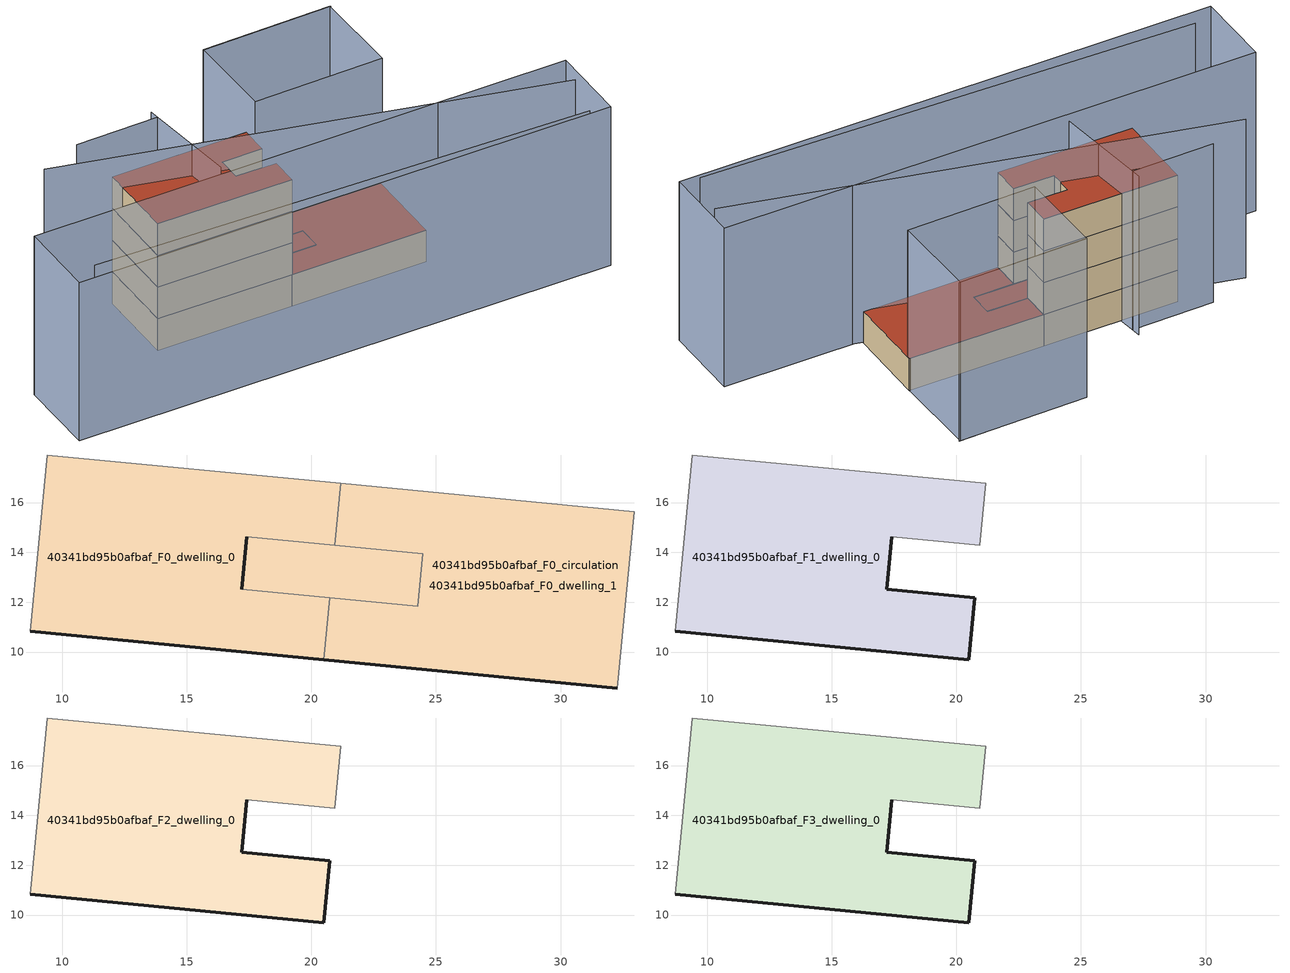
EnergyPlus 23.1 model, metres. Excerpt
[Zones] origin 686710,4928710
40341bd95b0afbaf_F0_dwelling_0
 floor ground (EU_floor_Construction): 24.47,13.95 24.26,11.83 17.2,12.51 17.24,12.86 17.41,14.63 20.94,14.29 z0; 21.18,16.77 20.94,14.29 17.41,14.63 17.24,12.86 17.2,12.51 20.73,12.17 20.49,9.69 8.72,10.83 9.41,17.91 z0
 wall outside (EU_wall_Construction): 8.72,10.83 20.49,9.69 / 17.2,12.51 17.41,14.63 z0:3
 wall adiabatic (EU_wall_Construction): 17.41,14.63 20.94,14.29 / 21.18,16.77 9.41,17.91 8.72,10.83 z0:3
 wall to 40341bd95b0afbaf_F0_dwelling_1 (EU_wall_Construction): 20.49,9.69 20.73,12.17 / 20.94,14.29 21.18,16.77 z0:3
 wall to 40341bd95b0afbaf_F0_circulation (EU_wall_Construction): 20.73,12.17 17.2,12.51 z0:3
 roof outside (EU_floor_Construction): 20.49,9.69 20.73,12.17 17.2,12.51 17.24,12.86 17.41,14.63 20.94,14.29 21.18,16.77 9.41,17.91 8.72,10.83 z3; 24.26,11.83 24.47,13.95 20.94,14.29 17.41,14.63 17.24,12.86 17.2,12.51 z3
40341bd95b0afbaf_F0_dwelling_1
 floor ground (EU_floor_Construction): 24.47,13.95 24.26,11.83 17.2,12.51 17.41,14.63 20.94,14.29 z0; 32.95,15.63 32.27,8.56 20.49,9.69 20.73,12.17 24.26,11.83 24.47,13.95 20.94,14.29 21.18,16.77 z0
 wall outside (EU_wall_Construction): 20.49,9.69 32.27,8.56 z0:3
 wall adiabatic (EU_wall_Construction): 24.26,11.83 20.73,12.17 / 32.27,8.56 32.95,15.63 21.18,16.77 z0:3
 wall to 40341bd95b0afbaf_F0_circulation (EU_wall_Construction): 20.94,14.29 24.47,13.95 24.26,11.83 z0:3
 roof outside (EU_roof_Construction): 32.27,8.56 32.95,15.63 21.18,16.77 20.94,14.29 24.47,13.95 24.26,11.83 20.73,12.17 20.49,9.69 z3; 24.26,11.83 24.47,13.95 20.94,14.29 17.41,14.63 17.2,12.51 z3
40341bd95b0afbaf_F0_circulation
 floor ground (EU_floor_Construction): 24.47,13.95 24.26,11.83 17.2,12.51 17.24,12.86 17.41,14.63 20.94,14.29 z0; 21.18,16.77 20.94,14.29 17.41,14.63 17.24,12.92 17.2,12.51 20.73,12.17 20.49,9.69 8.72,10.83 9.41,17.91 z0; 32.95,15.63 32.27,8.56 20.49,9.69 20.73,12.17 24.26,11.83 24.47,13.95 20.94,14.29 21.18,16.77 z0
 wall outside (EU_wall_Construction): 17.41,14.63 17.2,12.51 z0:3
 wall adiabatic (EU_wall_Construction): 20.73,12.17 24.26,11.83 / 20.94,14.29 17.41,14.63 z0:3
 roof outside (EU_roof_Construction): 20.49,9.69 20.73,12.17 17.2,12.51 17.24,12.92 17.41,14.63 20.94,14.29 21.18,16.77 9.41,17.91 8.72,10.83 z3; 24.26,11.83 24.47,13.95 20.94,14.29 17.41,14.63 17.24,12.86 17.2,12.51 z3; 32.27,8.56 32.95,15.63 21.18,16.77 20.94,14.29 24.47,13.95 24.26,11.83 20.73,12.17 20.49,9.69 z3
40341bd95b0afbaf_F1_dwelling_0
 floor outside (EU_floor_Construction): 21.18,16.77 20.94,14.29 17.41,14.63 17.2,12.51 20.73,12.17 20.49,9.69 8.72,10.83 9.41,17.91 z3
 wall outside (EU_wall_Construction): 8.72,10.83 20.49,9.69 20.73,12.17 17.2,12.51 17.41,14.63 z3:6
 wall adiabatic (EU_wall_Construction): 17.41,14.63 20.94,14.29 21.18,16.77 9.41,17.91 8.72,10.83 z3:6
40341bd95b0afbaf_F2_dwelling_0
 floor to 40341bd95b0afbaf_F1_dwelling_0 (EU_floor_Construction): 21.18,16.77 20.94,14.29 17.41,14.63 17.2,12.51 20.73,12.17 20.49,9.69 8.72,10.83 9.41,17.91 z6
 wall outside (EU_wall_Construction): 8.72,10.83 20.49,9.69 20.73,12.17 17.2,12.51 17.41,14.63 z6:9
 wall adiabatic (EU_wall_Construction): 17.41,14.63 20.94,14.29 21.18,16.77 9.41,17.91 8.72,10.83 z6:9
40341bd95b0afbaf_F3_dwelling_0
 floor to 40341bd95b0afbaf_F2_dwelling_0 (EU_floor_Construction): 21.18,16.77 20.94,14.29 17.41,14.63 17.2,12.51 20.73,12.17 20.49,9.69 8.72,10.83 9.41,17.91 z9
 wall outside (EU_wall_Construction): 8.72,10.83 20.49,9.69 20.73,12.17 17.2,12.51 17.41,14.63 z9:12
 wall adiabatic (EU_wall_Construction): 17.41,14.63 20.94,14.29 21.18,16.77 9.41,17.91 8.72,10.83 z9:12
 roof outside (EU_roof_Construction): 20.49,9.69 20.73,12.17 17.2,12.51 17.41,14.63 20.94,14.29 21.18,16.77 9.41,17.91 8.72,10.83 z12
shading: -0.75,5.77 42,0.55 / 14.31,19.73 14.57,10.77 / 14.34,18.93 7.18,19.49 / 33.61,23.25 22.29,24.1 / 43.44,4.56 3.32,18.3 / -2.36,11.55 44.29,7.03 / 44.29,7.03 43.62,0.07 / 43.62,0.07 -3.03,4.59 / -3.03,4.59 -2.36,11.55 / 22.29,24.16 33.54,23.25 / 33.54,23.25 32.9,15.37 / 32.9,15.37 21.65,16.28 / 21.65,16.28 22.29,24.16 z0:15
[Building]
EU S2 Campaign: North Axis=0; Terrain=City; Solar Distribution=FullExterior
[Site:Location]
Bologna: Latitude=44.5; Longitude=11.25; Time Zone=1; Elevation=37
[SizingPeriod:WeatherFileDays]
AnnualSizingPeriod: Begin Month=1; Begin Day of Month=1; End Month=12; End Day of Month=31; Day of Week for Start Day=Monday; Use Weather File Daylight Saving Period=No; Use Weather File Rain and Snow Indicators=No
[MATERIAL]
EU_InternalMass_Material: Roughness=MediumRough; Thickness=0.1; Conductivity=1; Density=1800; Specific Heat=900; Thermal Absorptance=0.9; Solar Absorptance=0.7; Visible Absorptance=0.7
[MATERIAL:NOMASS] Roughness=MediumRough; Thermal Absorptance=0.9; Solar Absorptance=0.7; Visible Absorptance=0.7
Name | Thermal Resistance
EU_wall_NoMass | 0.937881
EU_roof_NoMass | 0.548572
EU_floor_NoMass | 0.71348
[CONSTRUCTION]
EU_wall_Construction: EU_wall_NoMass
EU_roof_Construction: EU_roof_NoMass
EU_floor_Construction: EU_floor_NoMass
EU_InternalMass_Construction: EU_InternalMass_Material
[ZONE] Type=1; Multiplier=1; Ceiling Height=autocalculate; Floor Area=autocalculate; Part of Total Floor Area=Yes
Name | Volume
40341bd95b0afbaf_F0_dwelling_0 | 274.835
40341bd95b0afbaf_F1_dwelling_0 | 229.449
40341bd95b0afbaf_F2_dwelling_0; 40341bd95b0afbaf_F3_dwelling_0 | 229.451
40341bd95b0afbaf_F0_dwelling_1 | 274.838
40341bd95b0afbaf_F0_circulation | 504.288
[INTERNALMASS] Construction=EU_InternalMass_Construction
Name | Zone or ZoneList | Surface Area
40341bd95b0afbaf_F0_dwelling_0_EU_InternalMass | 40341bd95b0afbaf_F0_dwelling_0 | 76.4836
40341bd95b0afbaf_F0_dwelling_1_EU_InternalMass | 40341bd95b0afbaf_F0_dwelling_1 | 76.4836
40341bd95b0afbaf_F1_dwelling_0_EU_InternalMass | 40341bd95b0afbaf_F1_dwelling_0 | 168.109
40341bd95b0afbaf_F2_dwelling_0_EU_InternalMass | 40341bd95b0afbaf_F2_dwelling_0 | 168.109
40341bd95b0afbaf_F3_dwelling_0_EU_InternalMass | 40341bd95b0afbaf_F3_dwelling_0 | 168.109
[OTHEREQUIPMENT] Fuel Type=Electricity; Design Level Calculation Method=Watts/Area; Power per Zone Floor Area=1; Fraction Latent=0; Fraction Radiant=0; Fraction Lost=0; Carbon Dioxide Generation Rate=0; EndUse Subcategory=EU_Step8_InternalGains
Name | Zone or ZoneList or Space or SpaceList | Schedule
EU_Step8_InternalGain_40341bd95b0afbaf_F0_dwelling_0_f000 | 40341bd95b0afbaf_F0_dwelling_0 | EU_Step8_GainSchedule_40341bd95b0afbaf_F0_dwelling_0_f000
EU_Step8_InternalGain_40341bd95b0afbaf_F0_dwelling_1_f000 | 40341bd95b0afbaf_F0_dwelling_1 | EU_Step8_GainSchedule_40341bd95b0afbaf_F0_dwelling_1_f000
EU_Step8_InternalGain_40341bd95b0afbaf_F1_dwelling_0_f000 | 40341bd95b0afbaf_F1_dwelling_0 | EU_Step8_GainSchedule_40341bd95b0afbaf_F1_dwelling_0_f000
EU_Step8_InternalGain_40341bd95b0afbaf_F2_dwelling_0_f000 | 40341bd95b0afbaf_F2_dwelling_0 | EU_Step8_GainSchedule_40341bd95b0afbaf_F2_dwelling_0_f000
EU_Step8_InternalGain_40341bd95b0afbaf_F3_dwelling_0_f000 | 40341bd95b0afbaf_F3_dwelling_0 | EU_Step8_GainSchedule_40341bd95b0afbaf_F3_dwelling_0_f000
[ZONEINFILTRATION:DESIGNFLOWRATE]
EU_Circulation_Infiltration_40341bd95b0afbaf_F0_circulation: Zone or ZoneList or Space or SpaceList=40341bd95b0afbaf_F0_circulation; Schedule=EU_AlwaysOn; Design Flow Rate Calculation Method=Flow/Area; Flow Rate per Floor Area=0.0005; Constant Term Coefficient=1; Temperature Term Coefficient=0; Velocity Term Coefficient=0; Velocity Squared Term Coefficient=0
[ZONEVENTILATION:DESIGNFLOWRATE] Schedule=EU_AlwaysOn; Design Flow Rate Calculation Method=AirChanges/Hour; Air Changes per Hour=0.687892; Ventilation Type=Natural; Fan Pressure Rise=0; Fan Total Efficiency=1; Constant Term Coefficient=1; Temperature Term Coefficient=0; Velocity Term Coefficient=0; Velocity Squared Term Coefficient=0; Minimum Indoor Temperature=-100; Maximum Indoor Temperature=100; Delta Temperature=-100; Minimum Outdoor Temperature=-100; Maximum Outdoor Temperature=100; Maximum Wind Speed=40
Name | Zone or ZoneList or Space or SpaceList
EU_ConstantAir_40341bd95b0afbaf_F0_dwelling_0 | 40341bd95b0afbaf_F0_dwelling_0
EU_ConstantAir_40341bd95b0afbaf_F0_dwelling_1 | 40341bd95b0afbaf_F0_dwelling_1
EU_ConstantAir_40341bd95b0afbaf_F1_dwelling_0 | 40341bd95b0afbaf_F1_dwelling_0
EU_ConstantAir_40341bd95b0afbaf_F2_dwelling_0 | 40341bd95b0afbaf_F2_dwelling_0
EU_ConstantAir_40341bd95b0afbaf_F3_dwelling_0 | 40341bd95b0afbaf_F3_dwelling_0
[HVACTEMPLATE:THERMOSTAT] Constant Heating Setpoint=20; Constant Cooling Setpoint=50
EU_HeatOnly_40341bd95b0afbaf_F0_dwelling_0; EU_HeatOnly_40341bd95b0afbaf_F0_dwelling_1; EU_HeatOnly_40341bd95b0afbaf_F1_dwelling_0; EU_HeatOnly_40341bd95b0afbaf_F2_dwelling_0; EU_HeatOnly_40341bd95b0afbaf_F3_dwelling_0
[HVACTEMPLATE:ZONE:IDEALLOADSAIRSYSTEM] System Availability Schedule=EU_AlwaysOn; Maximum Heating Supply Air Temperature=50; Minimum Cooling Supply Air Temperature=13; Maximum Heating Supply Air Humidity Ratio=0.0156; Minimum Cooling Supply Air Humidity Ratio=0.0077; Heating Limit=NoLimit; Cooling Limit=NoLimit; Heating Availability Schedule=EU_AlwaysOn; Cooling Availability Schedule=EU_CoolingOff; Dehumidification Control Type=ConstantSensibleHeatRatio; Cooling Sensible Heat Ratio=0.7; Dehumidification Setpoint=60; Humidification Control Type=None; Humidification Setpoint=30; Outdoor Air Method=None; Outdoor Air Flow Rate per Person=0.00944; Outdoor Air Flow Rate per Zone Floor Area=0; Outdoor Air Flow Rate per Zone=0; Demand Controlled Ventilation Type=None; Outdoor Air Economizer Type=NoEconomizer; Heat Recovery Type=None; Sensible Heat Recovery Effectiveness=0.7; Latent Heat Recovery Effectiveness=0.65
Name | Template Thermostat
40341bd95b0afbaf_F0_dwelling_0 | EU_HeatOnly_40341bd95b0afbaf_F0_dwelling_0
40341bd95b0afbaf_F0_dwelling_1 | EU_HeatOnly_40341bd95b0afbaf_F0_dwelling_1
40341bd95b0afbaf_F1_dwelling_0 | EU_HeatOnly_40341bd95b0afbaf_F1_dwelling_0
40341bd95b0afbaf_F2_dwelling_0 | EU_HeatOnly_40341bd95b0afbaf_F2_dwelling_0
40341bd95b0afbaf_F3_dwelling_0 | EU_HeatOnly_40341bd95b0afbaf_F3_dwelling_0
[SIZING:ZONE] Zone Cooling Design Supply Air Temperature Input Method=SupplyAirTemperature; Zone Cooling Design Supply Air Temperature=13; Zone Heating Design Supply Air Temperature Input Method=SupplyAirTemperature; Zone Heating Design Supply Air Temperature=50; Zone Cooling Design Supply Air Humidity Ratio=0.008; Zone Heating Design Supply Air Humidity Ratio=0.008; Cooling Design Air Flow Method=DesignDay; Cooling Design Air Flow Rate=0; Cooling Minimum Air Flow per Zone Floor Area=0.000762; Cooling Minimum Air Flow=0; Cooling Minimum Air Flow Fraction=0.2; Heating Design Air Flow Method=DesignDay; Heating Design Air Flow Rate=0; Heating Maximum Air Flow per Zone Floor Area=0.002032; Heating Maximum Air Flow=0.141576; Heating Maximum Air Flow Fraction=0.3; Account for Dedicated Outdoor Air System=No; Dedicated Outdoor Air System Control Strategy=NeutralSupplyAir; Dedicated Outdoor Air Low Setpoint Temperature for Design=autosize; Dedicated Outdoor Air High Setpoint Temperature for Design=autosize; Zone Load Sizing Method=Sensible Load Only No Latent Load; Zone Latent Cooling Design Supply Air Humidity Ratio Input Method=HumidityRatioDifference; Zone Cooling Design Supply Air Humidity Ratio Difference=0.005; Zone Latent Heating Design Supply Air Humidity Ratio Input Method=HumidityRatioDifference; Zone Humidification Design Supply Air Humidity Ratio Difference=0.005
40341bd95b0afbaf_F0_dwelling_0; 40341bd95b0afbaf_F0_dwelling_1; 40341bd95b0afbaf_F1_dwelling_0; 40341bd95b0afbaf_F2_dwelling_0; 40341bd95b0afbaf_F3_dwelling_0
[SCHEDULE:CONSTANT]
Name | Hourly Value
EU_AlwaysOn | 1
EU_CoolingOff | 0
[SCHEDULE:FILE] Column Number=1; Rows to Skip at Top=0; Number of Hours of Data=8760; Column Separator=Comma; Interpolate to Timestep=No; Minutes per Item=60; Adjust Schedule for Daylight Savings=Yes
Name | File
EU_Step8_GainSchedule_40341bd95b0afbaf_F0_dwelling_0_f000 | ../../schedules/40341bd95b0afbaf/40341bd95b0afbaf_F0_dwelling_0_f000_gain.csv
EU_Step8_GainSchedule_40341bd95b0afbaf_F0_dwelling_1_f000 | ../../schedules/40341bd95b0afbaf/40341bd95b0afbaf_F0_dwelling_1_f000_gain.csv
EU_Step8_GainSchedule_40341bd95b0afbaf_F1_dwelling_0_f000 | ../../schedules/40341bd95b0afbaf/40341bd95b0afbaf_F1_dwelling_0_f000_gain.csv
EU_Step8_GainSchedule_40341bd95b0afbaf_F2_dwelling_0_f000 | ../../schedules/40341bd95b0afbaf/40341bd95b0afbaf_F2_dwelling_0_f000_gain.csv
EU_Step8_GainSchedule_40341bd95b0afbaf_F3_dwelling_0_f000 | ../../schedules/40341bd95b0afbaf/40341bd95b0afbaf_F3_dwelling_0_f000_gain.csv
